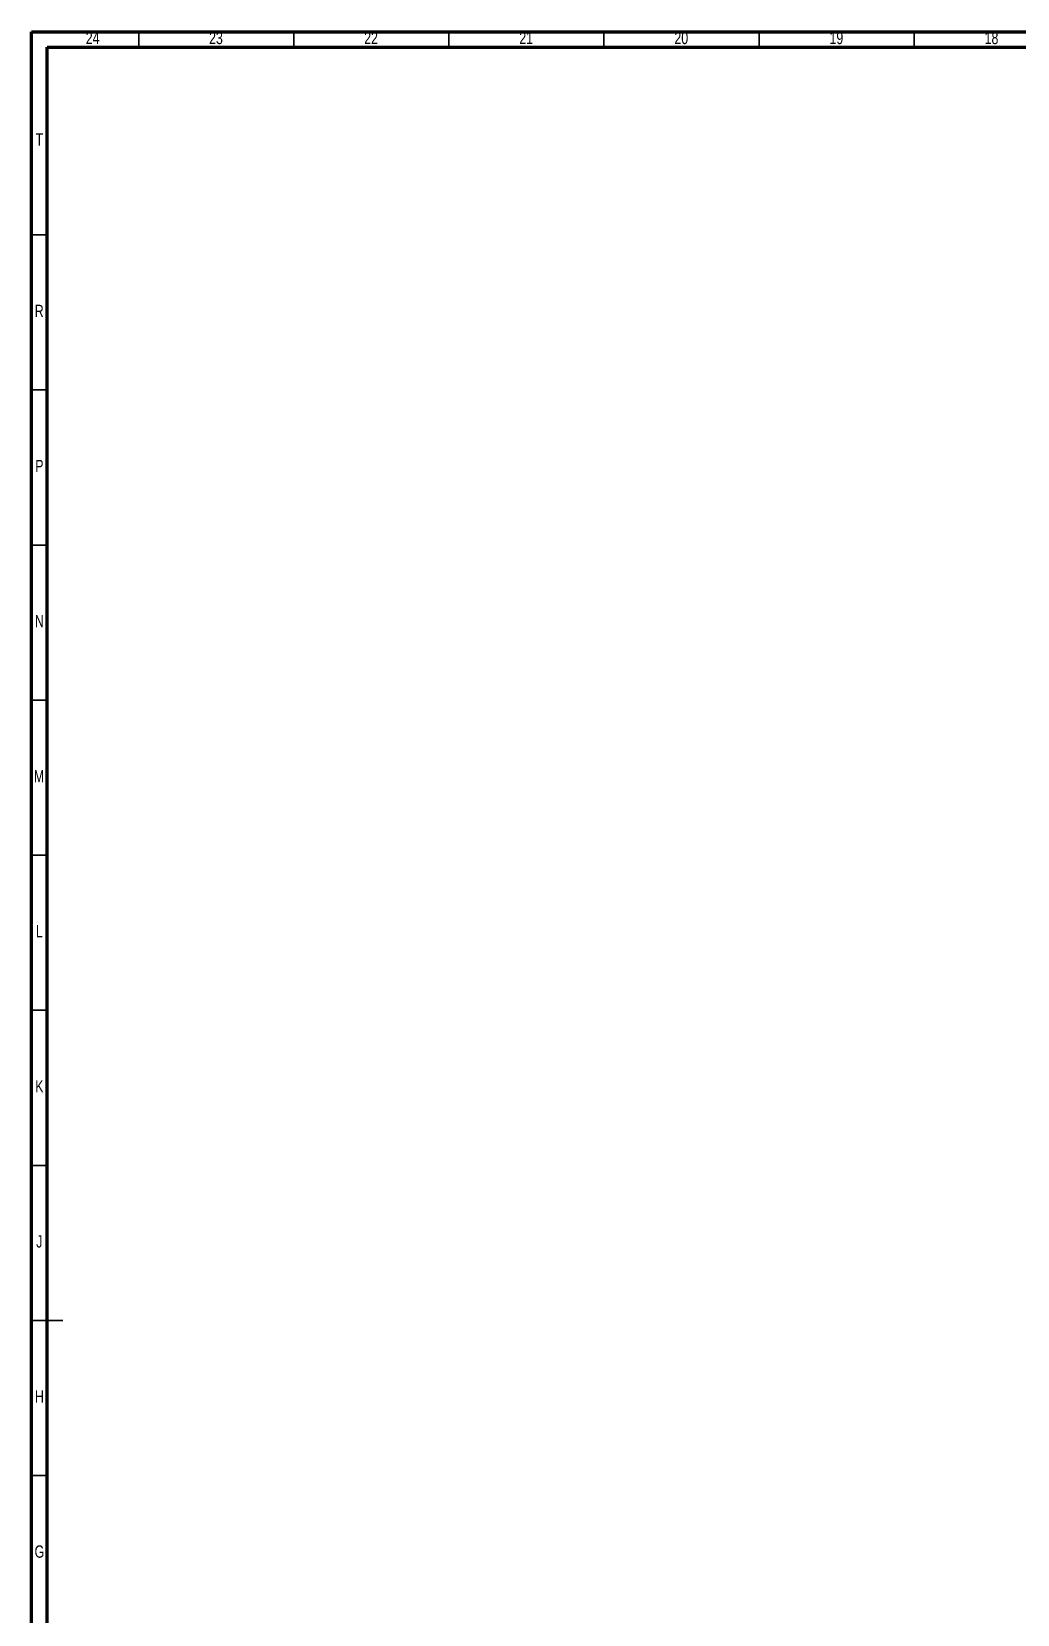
# Model space of a CAD drawing. Header units: millimetres. Extents: x 15 to 1184, y 5 to 836.
# Drawn here: x 15 to 333, y 326 to 836 of the extents above; entities that cross this region are included whole.
import ezdxf

# ---------------------------------------------------------------- set-up
doc = ezdxf.new("R2010")
doc.units = ezdxf.units.MM
doc.styles.add('SLDTEXTSTYLE0', font='TXT', dxfattribs={"width": 0.75})

msp = doc.modelspace()

# ---------------------------------------------------------------- linework, layer by layer
at = {"color": 7, "linetype": 'Continuous', "lineweight": 70}
for p, q in [((15, 5), (15, 836)), ((15, 836), (1184, 836)), ((20, 10), (20, 831)), ((20, 831), (1179, 831))]:
    msp.add_line(p, q, dxfattribs=at)
at = {"color": 7, "linetype": 'Continuous', "lineweight": 35}
for p, q in [((49.5, 831), (49.5, 836)), ((99.5, 831), (99.5, 836)), ((149.5, 831), (149.5, 836)), ((199.5, 831), (199.5, 836)), ((249.5, 831), (249.5, 836)), ((299.5, 831), (299.5, 836)), ((20, 770.5), (15, 770.5)), ((20, 720.5), (15, 720.5)), ((20, 670.5), (15, 670.5)), ((20, 620.5), (15, 620.5)), ((20, 570.5), (15, 570.5)), ((20, 520.5), (15, 520.5)), ((20, 470.5), (15, 470.5)), ((15, 420.5), (25, 420.5)), ((20, 420.5), (15, 420.5)), ((20, 370.5), (15, 370.5))]:
    msp.add_line(p, q, dxfattribs=at)

# ---------------------------------------------------------------- texts
at = {"color": 7, "linetype": 'Continuous', "lineweight": 0, "attachment_point": 2, "style": 'SLDTEXTSTYLE0'}
for s, insert, char_height in [('24', (34.67, 835.97), 3.969), ('23', (74.42, 835.97), 3.969), ('22', (124.42, 835.97), 3.969), ('21', (174.42, 835.97), 3.969), ('20', (224.42, 835.97), 3.969), ('19', (274.42, 835.97), 3.969), ('18', (324.42, 835.97), 3.969), ('T', (17.49, 803.22), 3.97), ('R', (17.44, 747.97), 3.97), ('P', (17.48, 697.97), 3.97), ('N', (17.46, 647.97), 3.97), ('M', (17.36, 597.97), 3.97), ('L', (17.45, 547.97), 3.97), ('K', (17.49, 497.97), 3.97), ('J', (17.47, 447.97), 3.97), ('H', (17.49, 397.97), 3.97), ('G', (17.49, 347.97), 3.97)]:
    msp.add_mtext(s, dxfattribs=dict(at, insert=insert, char_height=char_height))

doc.saveas('drawing.dxf')
